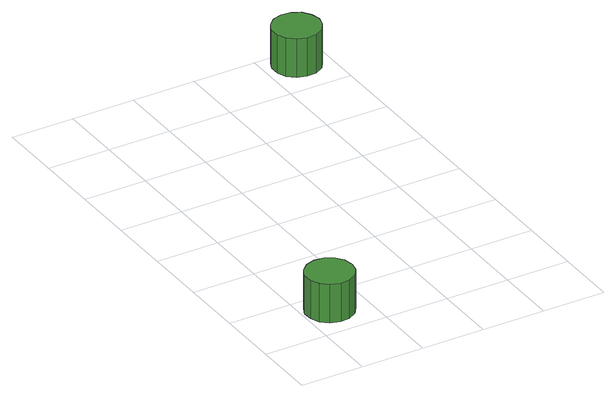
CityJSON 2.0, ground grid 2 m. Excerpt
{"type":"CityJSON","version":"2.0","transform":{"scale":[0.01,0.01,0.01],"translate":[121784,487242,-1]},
"CityObjects":{
"tree1":{"type":"SolitaryVegetationObject","attributes":{"function":"something"},"geometry":[{"type":"MultiSurface","lod":"1","boundaries":[[[0,1,2,3,4,5,6,7,8,9,10,11,12,13,14]],[[15,16,17,18,19,20,21,22,23,24,25,26,27,28,29]],[[0,29,28,1]],[[1,28,27,2]],[[2,27,26,3]],[[3,26,25,4]],[[4,25,24,5]],[[5,24,23,6]],[[6,23,22,7]],[[7,22,21,8]],[[8,21,20,9]],[[9,20,19,10]],[[10,19,18,11]],[[11,18,17,12]],[[12,17,16,13]],[[13,16,15,14]],[[14,15,29,0]]]}]},
"tree2":{"type":"SolitaryVegetationObject","attributes":{"function":"something"},"geometry":[{"type":"MultiSurface","lod":"1","boundaries":[[[30,31,32,33,34,35,36,37,38,39,40,41,42,43,44]],[[45,46,47,48,49,50,51,52,53,54,55,56,57,58,59]],[[30,59,58,31]],[[31,58,57,32]],[[32,57,56,33]],[[33,56,55,34]],[[34,55,54,35]],[[35,54,53,36]],[[36,53,52,37]],[[37,52,51,38]],[[38,51,50,39]],[[39,50,49,40]],[[40,49,48,41]],[[41,48,47,42]],[[42,47,46,43]],[[43,46,45,44]],[[44,45,59,30]]]}]}
},
"vertices":[
[158,119,213],[152,150,213],[134,175,213],[107,191,213],[76,194,213],[46,184,213],[23,163,213],[10,135,213],[10,104,213],[23,75,213],[46,55,213],[76,45,213],[107,48,213],[134,64,213],[152,89,213],[152,89,86],[134,64,86],[107,48,86],[76,45,86],[46,55,86],[23,75,86],[10,104,86],[10,135,86],[23,163,86],[46,184,86],[76,194,86],[107,191,86],[134,175,86],[152,150,86],[158,119,86],
[759,1306,233],[752,1336,233],[734,1362,233],[707,1377,233],[676,1380,233],[647,1371,233],[623,1350,233],[611,1322,233],[611,1290,233],[623,1262,233],[647,1241,233],[676,1232,233],[707,1235,233],[734,1250,233],[752,1276,233],[752,1276,106],[734,1250,106],[707,1235,106],[676,1232,106],[647,1241,106],[623,1262,106],[611,1290,106],[611,1322,106],[623,1350,106],[647,1371,106],[676,1380,106],[707,1377,106],[734,1362,106],[752,1336,106],[759,1306,106]
]}
